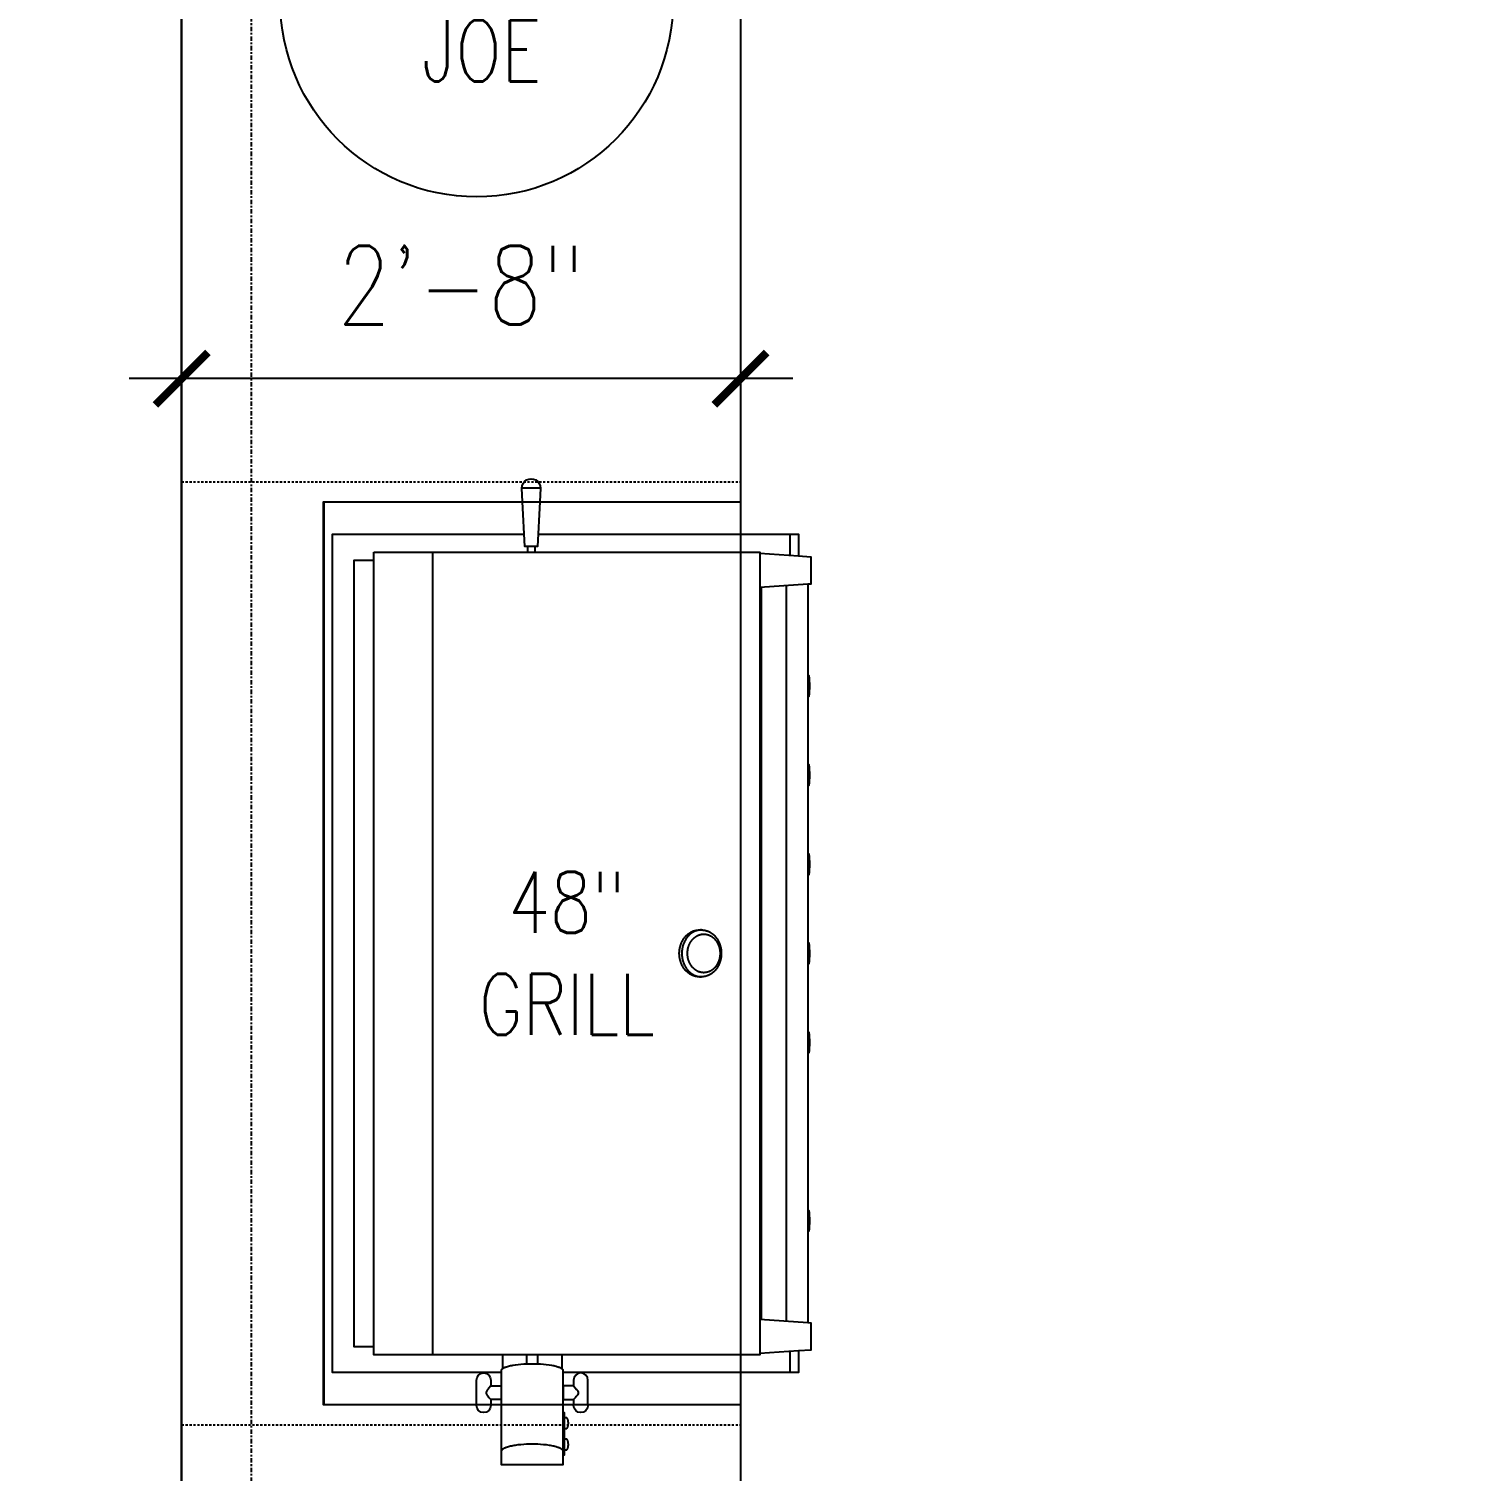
# Model space of a CAD drawing. Header units: inches. Extents: x -1 to 4116, y -71 to 1384.
# Drawn here: x 831.3 to 913, y 1095.2 to 1177.8 of the extents above; entities that cross this region are included whole.
import ezdxf

# ---------------------------------------------------------------- set-up
doc = ezdxf.new("R2010")
doc.units = ezdxf.units.IN
doc.header["$MEASUREMENT"] = 0
for name, pattern in [('Center 1_4_', [0.53125, 0.25, -0.09375, 0.09375, -0.09375]), ('DASHDOT', [1, 0.5, -0.25, 0, -0.25]), ('HIDDEN2', [0.1875, 0.125, -0.0625])]:
    doc.linetypes.add(name, pattern=pattern)
doc.layers.get('DEFPOINTS').update_dxf_attribs({"color": 92, "lineweight": 15})
for name, color, linetype in [('A-ANNO', 3, 'Continuous'), ('A-APPL-NEWW', 1, 'Continuous'), ('A-CASE-BLW', 1, 'HIDDEN2'), ('A-CASE-NEW', 2, 'Continuous'), ('A-DIM-CONS', 2, 'Continuous'), ('A-FLOR-ABOVE', 1, 'DASHDOT'), ('A-WALL-HTCH-F', 252, 'Continuous')]:
    doc.layers.add(name, color=color, linetype=linetype)
doc.layers.add('A-FLOR-LEVL', color=2, linetype='Continuous', plot=False)
doc.styles.add('ccTXT', font='ROMANS.shx', dxfattribs={"width": 0.8})
doc.dimstyles.new('DIM48$0', dxfattribs={"dimscale": 48, "dimtxt": 0.09375, "dimasz": 0.0625, "dimexe": 0.0625, "dimexo": 0.0625, "dimgap": 0.0625, "dimtad": 0, "dimdec": 8, "dimrnd": 0.125, "dimzin": 3, "dimdsep": 46, "dimlunit": 4, "dimtxsty": 'ccTXT', "dimblk": 'ARCHTICK', "dimblk1": 'ARCHTICK', "dimblk2": 'ARCHTICK', "dimsah": 1, "dimcen": 0.09375, "dimdle": 0.0625, "dimclrd": 2, "dimclre": 1, "dimclrt": 256, "dimadec": 0, "dimazin": 0, "dimtfac": 0.6, "dimtdec": 4, "dimtix": 1, "dimtmove": 2, "dimatfit": 3, "dimldrblk": 'ARCHTICK', "dimfxl": 1, "dimtvp": 1, "dimfrac": 2, "dimtolj": 1, "dimtzin": 0, "dimarcsym": 0})

# ---------------------------------------------------------------- blocks, each defined once
blk = doc.blocks.new('48in Grill with Jacket')
for p, q in [((2.879, -6.247), (48.828, -6.247)), ((48.828, -10.261), (49.626, -10.261)), ((50.884, -10.182), (50.884, -10.201)), ((51.135, -10.182), (51.135, -10.201)), ((-0.782, -12.427), (-0.782, -11.364)), ((1.854, -12.298), (1.854, -23.882)), ((2.564, -11.688), (2.879, -11.688)), ((2.564, -12.102), (2.879, -12.102)), ((49.353, -11.641), (48.828, -11.641)), ((49.353, -12.272), (48.828, -12.272)), ((48.828, -13.653), (49.627, -13.653)), ((49.854, -23.882), (49.854, -13.711)), ((50.884, -13.731), (50.884, -13.711)), ((51.135, -13.731), (51.135, -13.711)), ((2.942, -24.987), (3.097, -27.198)), ((4.721, -27.747), (4.914, -24.987)), ((4.908, -25.073), (46.799, -25.073)), ((46.793, -24.987), (46.986, -27.747)), ((48.611, -27.198), (48.765, -24.987)), ((1.854, -26.703), (3.062, -26.703)), ((4.809, -26.495), (46.899, -26.495)), ((48.645, -26.703), (49.854, -26.703))]:
    blk.add_line(p, q)
for points in [[(51.707, -23.783), (51.707, 0), (0, 0), (0, -23.783)], [(49.854, -10.201), (49.854, -0.525), (1.854, -0.525), (1.854, -11.493)], [(3.353, -2.88), (3.353, -1.743), (48.355, -1.743), (48.355, -2.88)], [(50.621, -9.59), (50.621, -10.182), (51.398, -10.182), (51.398, -9.59)], [(51.707, -10.201), (49.723, -10.201), (49.721, -10.201), (49.719, -10.201), (49.717, -10.201), (49.715, -10.202), (49.713, -10.202), (49.711, -10.202), (49.708, -10.202), (49.706, -10.203), (49.704, -10.203), (49.702, -10.204), (49.7, -10.204), (49.698, -10.205), (49.696, -10.206), (49.694, -10.206), (49.691, -10.207), (49.689, -10.208), (49.687, -10.209), (49.685, -10.21), (49.683, -10.211), (49.681, -10.212), (49.679, -10.213), (49.676, -10.215), (49.674, -10.216), (49.672, -10.217), (49.67, -10.219), (49.668, -10.22), (49.666, -10.222), (49.663, -10.223), (49.661, -10.225), (49.659, -10.227), (49.655, -10.23), (49.65, -10.234), (49.646, -10.238), (49.641, -10.243), (49.637, -10.248), (49.633, -10.252), (49.628, -10.258), (49.624, -10.263), (49.62, -10.269), (49.615, -10.275), (49.611, -10.281), (49.606, -10.288), (49.602, -10.294), (49.593, -10.309), (49.585, -10.324), (49.576, -10.341), (49.567, -10.359), (49.559, -10.377), (49.55, -10.397), (49.542, -10.418), (49.534, -10.44), (49.525, -10.463), (49.517, -10.487), (49.501, -10.538), (49.486, -10.594), (49.471, -10.653), (49.457, -10.715), (49.444, -10.781), (49.431, -10.85), (49.408, -10.996), (49.389, -11.15), (49.373, -11.31), (49.361, -11.473), (49.353, -11.637), (49.348, -11.799), (49.347, -11.956), (49.348, -12.114), (49.353, -12.276), (49.361, -12.439), (49.373, -12.602), (49.389, -12.762), (49.408, -12.917), (49.431, -13.062), (49.444, -13.131), (49.457, -13.197), (49.471, -13.26), (49.486, -13.319), (49.501, -13.374), (49.517, -13.425), (49.525, -13.449), (49.534, -13.472), (49.542, -13.494), (49.55, -13.515), (49.559, -13.535), (49.567, -13.554), (49.576, -13.572), (49.585, -13.588), (49.593, -13.604), (49.602, -13.618), (49.606, -13.625), (49.611, -13.631), (49.615, -13.638), (49.62, -13.644), (49.624, -13.649), (49.628, -13.655), (49.633, -13.66), (49.637, -13.665), (49.641, -13.67), (49.646, -13.674), (49.65, -13.678), (49.655, -13.682), (49.659, -13.686), (49.661, -13.687), (49.663, -13.689), (49.666, -13.691), (49.668, -13.692), (49.67, -13.694), (49.672, -13.695), (49.674, -13.696), (49.676, -13.698), (49.679, -13.699), (49.681, -13.7), (49.683, -13.701), (49.685, -13.702), (49.687, -13.703), (49.689, -13.704), (49.691, -13.705), (49.694, -13.706), (49.696, -13.707), (49.698, -13.707), (49.7, -13.708), (49.702, -13.709), (49.704, -13.709), (49.706, -13.71), (49.708, -13.71), (49.711, -13.71), (49.713, -13.711), (49.715, -13.711), (49.717, -13.711), (49.719, -13.711), (49.721, -13.711), (49.723, -13.711), (51.707, -13.711)], [(54.347, -10.201), (54.345, -10.201), (54.343, -10.201), (54.34, -10.201), (54.338, -10.202), (54.336, -10.202), (54.333, -10.202), (54.331, -10.202), (54.329, -10.203), (54.326, -10.203), (54.324, -10.204), (54.322, -10.204), (54.319, -10.205), (54.317, -10.206), (54.315, -10.206), (54.312, -10.207), (54.31, -10.208), (54.308, -10.209), (54.305, -10.21), (54.303, -10.211), (54.3, -10.212), (54.298, -10.213), (54.296, -10.215), (54.293, -10.216), (54.291, -10.217), (54.288, -10.219), (54.286, -10.22), (54.284, -10.222), (54.281, -10.223), (54.277, -10.227), (54.272, -10.23), (54.267, -10.234), (54.262, -10.238), (54.257, -10.243), (54.252, -10.248), (54.248, -10.252), (54.243, -10.258), (54.238, -10.263), (54.233, -10.269), (54.228, -10.275), (54.223, -10.281), (54.219, -10.288), (54.214, -10.294), (54.209, -10.301), (54.204, -10.309), (54.194, -10.324), (54.185, -10.341), (54.175, -10.359), (54.166, -10.377), (54.157, -10.397), (54.147, -10.418), (54.138, -10.44), (54.129, -10.463), (54.12, -10.487), (54.103, -10.538), (54.086, -10.594), (54.069, -10.653), (54.054, -10.715), (54.039, -10.781), (54.025, -10.85), (54.012, -10.922), (54, -10.996), (53.979, -11.15), (53.961, -11.31), (53.948, -11.473), (53.939, -11.637), (53.934, -11.799), (53.932, -11.956), (53.934, -12.114), (53.939, -12.276), (53.948, -12.439), (53.961, -12.602), (53.979, -12.762), (54, -12.917), (54.012, -12.991), (54.025, -13.062), (54.039, -13.131), (54.054, -13.197), (54.069, -13.26), (54.086, -13.319), (54.103, -13.374), (54.12, -13.425), (54.129, -13.449), (54.138, -13.472), (54.147, -13.494), (54.157, -13.515), (54.166, -13.535), (54.175, -13.554), (54.185, -13.572), (54.194, -13.588), (54.204, -13.604), (54.209, -13.611), (54.214, -13.618), (54.219, -13.625), (54.223, -13.631), (54.228, -13.638), (54.233, -13.644), (54.238, -13.649), (54.243, -13.655), (54.248, -13.66), (54.252, -13.665), (54.257, -13.67), (54.262, -13.674), (54.267, -13.678), (54.272, -13.682), (54.277, -13.686), (54.281, -13.689), (54.284, -13.691), (54.286, -13.692), (54.288, -13.694), (54.291, -13.695), (54.293, -13.696), (54.296, -13.698), (54.298, -13.699), (54.3, -13.7), (54.303, -13.701), (54.305, -13.702), (54.308, -13.703), (54.31, -13.704), (54.312, -13.705), (54.315, -13.706), (54.317, -13.707), (54.319, -13.707), (54.322, -13.708), (54.324, -13.709), (54.326, -13.709), (54.329, -13.71), (54.331, -13.71), (54.333, -13.71), (54.336, -13.711), (54.338, -13.711), (54.34, -13.711), (54.343, -13.711), (54.345, -13.711), (54.347, -13.711)], [(0, -12.389), (2.564, -12.263), (2.564, -11.527), (0, -11.402)], [(50.621, -14.323), (50.621, -13.731), (51.398, -13.731), (51.398, -14.323)], [(53.34, -13.711), (53.34, -13.81), (52.158, -13.81), (52.158, -13.711)], [(52.424, -13.81), (52.424, -13.899), (52.424, -13.9), (52.424, -13.9), (52.424, -13.901), (52.424, -13.901), (52.424, -13.902), (52.424, -13.902), (52.424, -13.903), (52.424, -13.903), (52.424, -13.904), (52.424, -13.904), (52.425, -13.905), (52.425, -13.905), (52.425, -13.906), (52.425, -13.906), (52.425, -13.907), (52.426, -13.907), (52.426, -13.908), (52.426, -13.908), (52.426, -13.909), (52.427, -13.91), (52.428, -13.911), (52.428, -13.912), (52.429, -13.913), (52.429, -13.913), (52.43, -13.914), (52.431, -13.915), (52.432, -13.917), (52.433, -13.918), (52.434, -13.919), (52.435, -13.92), (52.436, -13.921), (52.438, -13.923), (52.44, -13.925), (52.443, -13.927), (52.445, -13.929), (52.448, -13.931), (52.452, -13.934), (52.455, -13.936), (52.459, -13.939), (52.462, -13.941), (52.466, -13.943), (52.47, -13.945), (52.478, -13.949), (52.487, -13.954), (52.497, -13.959), (52.507, -13.963), (52.517, -13.967), (52.529, -13.971), (52.541, -13.975), (52.554, -13.979), (52.566, -13.983), (52.58, -13.987), (52.594, -13.99), (52.608, -13.993), (52.622, -13.996), (52.638, -13.998), (52.654, -14.001), (52.669, -14.003), (52.685, -14.004), (52.701, -14.006), (52.717, -14.006), (52.733, -14.007), (52.749, -14.007), (52.765, -14.007), (52.781, -14.006), (52.797, -14.006), (52.813, -14.004), (52.829, -14.003), (52.845, -14.001), (52.86, -13.998), (52.876, -13.996), (52.89, -13.993), (52.904, -13.99), (52.918, -13.987), (52.932, -13.983), (52.945, -13.979), (52.957, -13.975), (52.969, -13.971), (52.981, -13.967), (52.991, -13.963), (53.001, -13.959), (53.011, -13.954), (53.021, -13.949), (53.028, -13.945), (53.032, -13.943), (53.036, -13.941), (53.039, -13.939), (53.043, -13.936), (53.047, -13.934), (53.05, -13.931), (53.053, -13.929), (53.055, -13.927), (53.058, -13.925), (53.061, -13.923), (53.063, -13.921), (53.064, -13.92), (53.065, -13.919), (53.066, -13.918), (53.066, -13.917), (53.067, -13.915), (53.068, -13.914), (53.069, -13.913), (53.069, -13.913), (53.07, -13.912), (53.071, -13.911), (53.071, -13.91), (53.072, -13.909), (53.072, -13.908), (53.072, -13.908), (53.073, -13.907), (53.073, -13.907), (53.073, -13.906), (53.073, -13.906), (53.073, -13.905), (53.074, -13.905), (53.074, -13.904), (53.074, -13.904), (53.074, -13.903), (53.074, -13.903), (53.074, -13.902), (53.074, -13.902), (53.074, -13.901), (53.074, -13.901), (53.074, -13.9), (53.074, -13.9), (53.074, -13.899), (53.074, -13.81)], [(54.563, -13.711), (54.563, -13.81), (53.381, -13.81), (53.381, -13.711)], [(53.646, -13.81), (53.646, -13.899), (53.646, -13.9), (53.646, -13.9), (53.646, -13.901), (53.646, -13.901), (53.647, -13.902), (53.647, -13.902), (53.647, -13.903), (53.647, -13.903), (53.647, -13.904), (53.647, -13.904), (53.647, -13.905), (53.647, -13.905), (53.648, -13.906), (53.648, -13.906), (53.648, -13.907), (53.648, -13.907), (53.648, -13.908), (53.649, -13.908), (53.649, -13.909), (53.65, -13.91), (53.65, -13.911), (53.651, -13.912), (53.651, -13.913), (53.652, -13.913), (53.653, -13.914), (53.653, -13.915), (53.654, -13.917), (53.655, -13.918), (53.656, -13.919), (53.657, -13.92), (53.658, -13.921), (53.66, -13.923), (53.663, -13.925), (53.665, -13.927), (53.668, -13.929), (53.671, -13.931), (53.674, -13.934), (53.678, -13.936), (53.681, -13.939), (53.685, -13.941), (53.689, -13.943), (53.693, -13.945), (53.7, -13.949), (53.71, -13.954), (53.72, -13.959), (53.73, -13.963), (53.74, -13.967), (53.752, -13.971), (53.764, -13.975), (53.776, -13.979), (53.789, -13.983), (53.803, -13.987), (53.817, -13.99), (53.831, -13.993), (53.845, -13.996), (53.861, -13.998), (53.876, -14.001), (53.892, -14.003), (53.908, -14.004), (53.924, -14.006), (53.94, -14.006), (53.956, -14.007), (53.972, -14.007), (53.988, -14.007), (54.004, -14.006), (54.02, -14.006), (54.035, -14.004), (54.051, -14.003), (54.067, -14.001), (54.083, -13.998), (54.099, -13.996), (54.113, -13.993), (54.127, -13.99), (54.141, -13.987), (54.155, -13.983), (54.167, -13.979), (54.179, -13.975), (54.192, -13.971), (54.204, -13.967), (54.214, -13.963), (54.224, -13.959), (54.234, -13.954), (54.243, -13.949), (54.251, -13.945), (54.255, -13.943), (54.258, -13.941), (54.262, -13.939), (54.266, -13.936), (54.269, -13.934), (54.273, -13.931), (54.275, -13.929), (54.278, -13.927), (54.281, -13.925), (54.283, -13.923), (54.285, -13.921), (54.286, -13.92), (54.287, -13.919), (54.288, -13.918), (54.289, -13.917), (54.29, -13.915), (54.291, -13.914), (54.292, -13.913), (54.292, -13.913), (54.293, -13.912), (54.293, -13.911), (54.294, -13.91), (54.294, -13.909), (54.295, -13.908), (54.295, -13.908), (54.295, -13.907), (54.296, -13.907), (54.296, -13.906), (54.296, -13.906), (54.296, -13.905), (54.296, -13.905), (54.296, -13.904), (54.297, -13.904), (54.297, -13.903), (54.297, -13.903), (54.297, -13.902), (54.297, -13.902), (54.297, -13.901), (54.297, -13.901), (54.297, -13.9), (54.297, -13.9), (54.297, -13.899), (54.297, -13.81)], [(24.513, -21.653), (24.513, -21.68), (24.514, -21.708), (24.516, -21.736), (24.519, -21.764), (24.523, -21.791), (24.527, -21.819), (24.533, -21.846), (24.539, -21.873), (24.545, -21.901), (24.553, -21.928), (24.561, -21.955), (24.571, -21.982), (24.581, -22.008), (24.591, -22.034), (24.603, -22.06), (24.615, -22.085), (24.628, -22.111), (24.642, -22.137), (24.656, -22.162), (24.672, -22.187), (24.687, -22.211), (24.704, -22.235), (24.721, -22.258), (24.739, -22.281), (24.758, -22.304), (24.777, -22.327), (24.797, -22.349), (24.818, -22.371), (24.839, -22.392), (24.861, -22.413), (24.883, -22.433), (24.906, -22.452), (24.929, -22.472), (24.954, -22.491), (24.979, -22.51), (25.004, -22.528), (25.029, -22.545), (25.056, -22.561), (25.082, -22.578), (25.109, -22.593), (25.137, -22.608), (25.165, -22.623), (25.193, -22.637), (25.222, -22.65), (25.251, -22.663), (25.281, -22.675), (25.311, -22.687), (25.341, -22.698), (25.371, -22.708), (25.403, -22.718), (25.434, -22.727), (25.465, -22.735), (25.497, -22.743), (25.529, -22.75), (25.561, -22.756), (25.593, -22.762), (25.626, -22.767), (25.658, -22.772), (25.69, -22.775), (25.723, -22.778), (25.756, -22.781), (25.788, -22.782), (25.821, -22.783), (25.854, -22.784), (25.886, -22.783), (25.919, -22.782), (25.952, -22.781), (25.984, -22.778), (26.017, -22.775), (26.05, -22.772), (26.082, -22.767), (26.114, -22.762), (26.146, -22.756), (26.178, -22.75), (26.21, -22.743), (26.242, -22.735), (26.274, -22.727), (26.305, -22.718), (26.336, -22.708), (26.367, -22.698), (26.397, -22.687), (26.427, -22.675), (26.456, -22.663), (26.485, -22.65), (26.514, -22.637), (26.543, -22.623), (26.571, -22.608), (26.599, -22.593), (26.626, -22.578), (26.652, -22.561), (26.678, -22.545), (26.704, -22.528), (26.729, -22.51), (26.754, -22.491), (26.778, -22.472), (26.802, -22.452), (26.825, -22.433), (26.847, -22.413), (26.868, -22.392), (26.89, -22.371), (26.91, -22.349), (26.93, -22.327), (26.95, -22.304), (26.969, -22.281), (26.986, -22.258), (27.004, -22.235), (27.02, -22.211), (27.036, -22.187), (27.051, -22.162), (27.066, -22.137), (27.08, -22.111), (27.093, -22.085), (27.105, -22.06), (27.116, -22.034), (27.127, -22.008), (27.137, -21.982), (27.146, -21.955), (27.154, -21.928), (27.162, -21.901), (27.169, -21.873), (27.175, -21.846), (27.18, -21.819), (27.185, -21.791), (27.188, -21.764), (27.191, -21.736), (27.193, -21.708), (27.194, -21.68), (27.195, -21.653), (27.195, -21.526), (27.194, -21.498), (27.193, -21.47), (27.191, -21.442), (27.188, -21.414), (27.185, -21.387), (27.18, -21.359), (27.175, -21.332), (27.169, -21.304), (27.162, -21.277), (27.154, -21.249), (27.146, -21.222), (27.137, -21.195), (27.127, -21.169), (27.116, -21.142), (27.105, -21.116), (27.093, -21.09), (27.08, -21.064), (27.066, -21.039), (27.051, -21.013), (27.036, -20.988), (27.02, -20.964), (27.004, -20.94), (26.986, -20.916), (26.969, -20.893), (26.95, -20.869), (26.93, -20.846), (26.91, -20.823), (26.89, -20.801), (26.869, -20.78), (26.847, -20.759), (26.825, -20.738), (26.802, -20.718), (26.778, -20.698), (26.754, -20.679), (26.729, -20.66), (26.704, -20.642), (26.678, -20.624), (26.652, -20.607), (26.626, -20.591), (26.599, -20.575), (26.571, -20.559), (26.543, -20.544), (26.514, -20.53), (26.485, -20.516), (26.456, -20.503), (26.427, -20.491), (26.397, -20.479), (26.367, -20.468), (26.336, -20.457), (26.305, -20.447), (26.274, -20.438), (26.242, -20.429), (26.211, -20.421), (26.179, -20.414), (26.147, -20.408), (26.114, -20.402), (26.082, -20.396), (26.05, -20.392), (26.017, -20.388), (25.985, -20.385), (25.952, -20.383), (25.919, -20.381), (25.886, -20.38), (25.854, -20.379), (25.821, -20.38), (25.788, -20.381), (25.756, -20.383), (25.723, -20.385), (25.69, -20.388), (25.658, -20.392), (25.625, -20.396), (25.593, -20.402), (25.561, -20.408), (25.529, -20.414), (25.497, -20.421), (25.465, -20.429), (25.434, -20.438), (25.402, -20.447), (25.371, -20.457), (25.341, -20.468), (25.311, -20.479), (25.281, -20.491), (25.251, -20.503), (25.222, -20.516), (25.193, -20.53), (25.165, -20.544), (25.137, -20.559), (25.109, -20.575), (25.082, -20.591), (25.055, -20.607), (25.029, -20.624), (25.004, -20.642), (24.979, -20.66), (24.954, -20.679), (24.929, -20.698), (24.906, -20.718), (24.883, -20.738), (24.861, -20.759), (24.839, -20.78), (24.818, -20.801), (24.797, -20.823), (24.777, -20.846), (24.758, -20.869), (24.739, -20.893), (24.721, -20.916), (24.704, -20.94), (24.687, -20.964), (24.672, -20.988), (24.656, -21.013), (24.642, -21.039), (24.628, -21.064), (24.615, -21.09), (24.603, -21.116), (24.591, -21.142), (24.581, -21.169), (24.571, -21.195), (24.562, -21.222), (24.553, -21.249), (24.545, -21.277), (24.539, -21.304), (24.533, -21.332), (24.527, -21.359), (24.523, -21.387), (24.519, -21.414), (24.516, -21.442), (24.514, -21.47), (24.513, -21.498), (24.513, -21.526), (24.513, -21.653), (24.513, -21.625), (24.514, -21.597), (24.516, -21.569), (24.519, -21.542), (24.523, -21.514), (24.527, -21.487), (24.533, -21.459), (24.539, -21.432), (24.545, -21.405), (24.553, -21.377), (24.561, -21.35), (24.571, -21.324), (24.581, -21.297), (24.591, -21.271), (24.603, -21.245), (24.615, -21.22), (24.628, -21.194), (24.642, -21.169), (24.656, -21.143), (24.672, -21.119), (24.687, -21.095), (24.704, -21.071), (24.721, -21.047), (24.739, -21.024), (24.758, -21.001), (24.777, -20.978), (24.797, -20.956), (24.818, -20.934), (24.839, -20.913), (24.861, -20.893), (24.883, -20.873), (24.906, -20.853), (24.929, -20.833), (24.954, -20.814), (24.979, -20.796), (25.004, -20.778), (25.029, -20.761), (25.056, -20.744), (25.082, -20.728), (25.109, -20.712), (25.137, -20.697), (25.165, -20.682), (25.193, -20.668), (25.222, -20.655), (25.251, -20.642), (25.281, -20.63), (25.311, -20.619), (25.341, -20.608), (25.371, -20.597), (25.403, -20.588), (25.434, -20.579), (25.465, -20.57), (25.497, -20.562), (25.529, -20.555), (25.561, -20.549), (25.593, -20.543), (25.626, -20.538), (25.658, -20.534), (25.69, -20.53), (25.723, -20.527), (25.756, -20.525), (25.788, -20.523), (25.821, -20.522), (25.854, -20.522), (25.886, -20.522), (25.919, -20.523), (25.952, -20.525), (25.984, -20.527), (26.017, -20.53), (26.05, -20.534), (26.082, -20.538), (26.114, -20.543), (26.146, -20.549), (26.178, -20.555), (26.21, -20.562), (26.242, -20.57), (26.274, -20.579), (26.305, -20.588), (26.336, -20.597), (26.367, -20.608), (26.397, -20.619), (26.427, -20.63), (26.456, -20.642), (26.485, -20.655), (26.514, -20.668), (26.543, -20.682), (26.571, -20.697), (26.599, -20.712), (26.626, -20.728), (26.652, -20.744), (26.678, -20.761), (26.704, -20.778), (26.729, -20.796), (26.754, -20.814), (26.778, -20.833), (26.802, -20.853), (26.825, -20.873), (26.847, -20.893), (26.868, -20.913), (26.89, -20.934), (26.91, -20.956), (26.93, -20.978), (26.95, -21.001), (26.969, -21.024), (26.986, -21.047), (27.004, -21.071), (27.02, -21.095), (27.036, -21.119), (27.051, -21.143), (27.066, -21.169), (27.08, -21.194), (27.093, -21.22), (27.105, -21.245), (27.116, -21.271), (27.127, -21.297), (27.137, -21.324), (27.146, -21.35), (27.154, -21.377), (27.162, -21.405), (27.169, -21.432), (27.175, -21.459), (27.18, -21.487), (27.185, -21.514), (27.188, -21.542), (27.191, -21.569), (27.193, -21.597), (27.194, -21.625), (27.195, -21.653)]]:
    blk.add_lwpolyline(points)
blk.add_lwpolyline([(46.986, -27.747), (46.997, -27.91), (48.561, -27.91), (48.611, -27.198), (49.854, -27.198), (49.854, -23.882), (51.707, -23.882), (51.707, -15.15), (51.732, -15.15, 1), (51.732, -14.323), (51.707, -14.323), (51.707, -13.711), (55.139, -13.711), (55.139, -10.201), (51.707, -10.201), (51.707, -9.59), (51.732, -9.59, 1), (51.732, -8.763), (51.707, -8.763), (51.707, -0.047), (0, -0.047), (0, -11.402), (-0.782, -11.364, 1.014671), (-0.782, -12.427), (0, -12.389), (0, -23.882), (1.854, -23.882), (1.854, -27.198), (3.097, -27.198), (3.147, -27.91), (4.71, -27.91), (4.721, -27.747)], format="xyb", close=True)
for points in [[(2.879, -2.88), (2.879, -24.987), (48.828, -24.987), (48.828, -2.88)], [(24.749, -21.78), (24.75, -21.803), (24.751, -21.826), (24.752, -21.848), (24.755, -21.871), (24.758, -21.894), (24.761, -21.917), (24.766, -21.939), (24.771, -21.962), (24.776, -21.984), (24.783, -22.006), (24.79, -22.029), (24.797, -22.051), (24.805, -22.072), (24.814, -22.094), (24.823, -22.115), (24.833, -22.136), (24.844, -22.158), (24.856, -22.179), (24.868, -22.199), (24.88, -22.219), (24.893, -22.239), (24.907, -22.259), (24.921, -22.278), (24.936, -22.297), (24.951, -22.316), (24.967, -22.335), (24.984, -22.353), (25.001, -22.371), (25.018, -22.389), (25.036, -22.406), (25.054, -22.422), (25.073, -22.438), (25.093, -22.455), (25.113, -22.47), (25.133, -22.486), (25.154, -22.5), (25.175, -22.515), (25.196, -22.528), (25.218, -22.542), (25.24, -22.554), (25.263, -22.567), (25.286, -22.579), (25.31, -22.59), (25.334, -22.602), (25.358, -22.612), (25.382, -22.622), (25.406, -22.631), (25.431, -22.64), (25.457, -22.649), (25.482, -22.657), (25.508, -22.664), (25.534, -22.671), (25.56, -22.678), (25.586, -22.684), (25.613, -22.689), (25.639, -22.693), (25.666, -22.698), (25.692, -22.701), (25.719, -22.704), (25.746, -22.707), (25.773, -22.709), (25.8, -22.71), (25.827, -22.711), (25.854, -22.711), (25.881, -22.711), (25.908, -22.71), (25.935, -22.709), (25.961, -22.707), (25.988, -22.704), (26.015, -22.701), (26.042, -22.698), (26.068, -22.693), (26.095, -22.689), (26.121, -22.684), (26.147, -22.678), (26.174, -22.671), (26.199, -22.664), (26.225, -22.657), (26.251, -22.649), (26.276, -22.64), (26.301, -22.631), (26.325, -22.622), (26.35, -22.612), (26.374, -22.602), (26.398, -22.59), (26.421, -22.579), (26.444, -22.567), (26.467, -22.554), (26.489, -22.542), (26.511, -22.528), (26.533, -22.515), (26.554, -22.5), (26.574, -22.486), (26.595, -22.47), (26.615, -22.455), (26.635, -22.438), (26.653, -22.422), (26.672, -22.406), (26.689, -22.389), (26.707, -22.371), (26.724, -22.353), (26.74, -22.335), (26.756, -22.316), (26.772, -22.297), (26.787, -22.278), (26.801, -22.259), (26.814, -22.239), (26.827, -22.219), (26.84, -22.199), (26.852, -22.179), (26.863, -22.158), (26.874, -22.136), (26.884, -22.115), (26.893, -22.094), (26.902, -22.072), (26.91, -22.051), (26.918, -22.029), (26.925, -22.006), (26.931, -21.984), (26.937, -21.962), (26.942, -21.939), (26.946, -21.917), (26.95, -21.894), (26.953, -21.871), (26.955, -21.848), (26.957, -21.826), (26.958, -21.803), (26.958, -21.78), (26.958, -21.757), (26.957, -21.734), (26.955, -21.711), (26.953, -21.688), (26.95, -21.666), (26.946, -21.643), (26.942, -21.621), (26.937, -21.598), (26.931, -21.576), (26.925, -21.553), (26.918, -21.531), (26.91, -21.509), (26.902, -21.487), (26.893, -21.466), (26.884, -21.444), (26.874, -21.423), (26.863, -21.402), (26.852, -21.381), (26.84, -21.36), (26.827, -21.34), (26.814, -21.32), (26.801, -21.301), (26.787, -21.281), (26.772, -21.262), (26.756, -21.243), (26.74, -21.225), (26.724, -21.206), (26.707, -21.188), (26.689, -21.171), (26.672, -21.154), (26.653, -21.137), (26.635, -21.121), (26.615, -21.105), (26.595, -21.089), (26.574, -21.074), (26.554, -21.059), (26.533, -21.045), (26.511, -21.031), (26.489, -21.018), (26.467, -21.005), (26.444, -20.993), (26.421, -20.981), (26.398, -20.969), (26.374, -20.958), (26.35, -20.948), (26.325, -20.938), (26.301, -20.928), (26.276, -20.919), (26.251, -20.911), (26.225, -20.903), (26.199, -20.895), (26.174, -20.888), (26.147, -20.882), (26.121, -20.876), (26.095, -20.871), (26.068, -20.866), (26.042, -20.862), (26.015, -20.858), (25.988, -20.855), (25.961, -20.853), (25.935, -20.851), (25.908, -20.85), (25.881, -20.849), (25.854, -20.848), (25.827, -20.849), (25.8, -20.85), (25.773, -20.851), (25.746, -20.853), (25.719, -20.855), (25.692, -20.858), (25.666, -20.862), (25.639, -20.866), (25.613, -20.871), (25.586, -20.876), (25.56, -20.882), (25.534, -20.888), (25.508, -20.895), (25.482, -20.903), (25.457, -20.911), (25.431, -20.919), (25.406, -20.928), (25.382, -20.938), (25.358, -20.948), (25.334, -20.958), (25.31, -20.969), (25.286, -20.981), (25.263, -20.993), (25.24, -21.005), (25.218, -21.018), (25.196, -21.031), (25.175, -21.045), (25.154, -21.059), (25.133, -21.074), (25.113, -21.089), (25.093, -21.105), (25.073, -21.121), (25.054, -21.137), (25.036, -21.154), (25.018, -21.171), (25.001, -21.188), (24.984, -21.206), (24.967, -21.225), (24.951, -21.243), (24.936, -21.262), (24.921, -21.281), (24.907, -21.301), (24.893, -21.32), (24.88, -21.34), (24.868, -21.36), (24.856, -21.381), (24.844, -21.402), (24.833, -21.423), (24.823, -21.444), (24.814, -21.466), (24.805, -21.487), (24.797, -21.509), (24.79, -21.531), (24.783, -21.553), (24.776, -21.576), (24.771, -21.598), (24.766, -21.621), (24.761, -21.643), (24.758, -21.666), (24.755, -21.688), (24.752, -21.711), (24.751, -21.734), (24.75, -21.757)]]:
    blk.add_lwpolyline(points, close=True)
for points in [[(51.707, -8.763), (50.287, -8.763, 1), (50.287, -9.59), (50.621, -9.59), (50.743, -9.479), (50.798, -9.431), (50.828, -9.406), (50.844, -9.394), (50.859, -9.383), (50.876, -9.371), (50.893, -9.36), (50.902, -9.354), (50.911, -9.349), (50.92, -9.344), (50.929, -9.339), (50.934, -9.337), (50.938, -9.335), (50.943, -9.333), (50.948, -9.331), (50.953, -9.329), (50.958, -9.327), (50.963, -9.325), (50.968, -9.324), (50.973, -9.322), (50.978, -9.321), (50.983, -9.32), (50.989, -9.319), (50.991, -9.319), (50.994, -9.319), (50.996, -9.318), (50.999, -9.318), (51.002, -9.318), (51.004, -9.318), (51.007, -9.318), (51.01, -9.318), (51.012, -9.318), (51.015, -9.318), (51.018, -9.318), (51.02, -9.318), (51.023, -9.318), (51.026, -9.319), (51.031, -9.319), (51.036, -9.32), (51.041, -9.321), (51.046, -9.322), (51.052, -9.324), (51.057, -9.325), (51.062, -9.327), (51.067, -9.329), (51.071, -9.331), (51.076, -9.333), (51.081, -9.335), (51.086, -9.337), (51.091, -9.339), (51.1, -9.344), (51.109, -9.349), (51.118, -9.354), (51.126, -9.36), (51.143, -9.371), (51.16, -9.383), (51.176, -9.394), (51.191, -9.406), (51.221, -9.431), (51.277, -9.479), (51.398, -9.59), (51.707, -9.59)], [(51.707, -15.15), (50.287, -15.15, -1), (50.287, -14.323), (50.621, -14.323), (50.743, -14.435), (50.798, -14.482), (50.828, -14.507), (50.844, -14.519), (50.859, -14.531), (50.876, -14.542), (50.893, -14.554), (50.902, -14.559), (50.911, -14.564), (50.92, -14.569), (50.929, -14.574), (50.934, -14.576), (50.938, -14.579), (50.943, -14.581), (50.948, -14.583), (50.953, -14.585), (50.958, -14.586), (50.963, -14.588), (50.968, -14.59), (50.973, -14.591), (50.978, -14.592), (50.983, -14.593), (50.989, -14.594), (50.994, -14.595), (50.996, -14.595), (50.999, -14.595), (51.002, -14.595), (51.004, -14.595), (51.007, -14.596), (51.01, -14.596), (51.012, -14.596), (51.015, -14.595), (51.018, -14.595), (51.02, -14.595), (51.023, -14.595), (51.026, -14.595), (51.028, -14.594), (51.031, -14.594), (51.036, -14.593), (51.041, -14.592), (51.046, -14.591), (51.052, -14.59), (51.057, -14.588), (51.062, -14.586), (51.067, -14.585), (51.071, -14.583), (51.076, -14.581), (51.081, -14.579), (51.086, -14.576), (51.091, -14.574), (51.1, -14.569), (51.109, -14.564), (51.118, -14.559), (51.126, -14.553), (51.143, -14.542), (51.16, -14.531), (51.176, -14.519), (51.191, -14.507), (51.221, -14.482), (51.277, -14.435), (51.398, -14.323), (51.707, -14.323)], [(9.936, -27.747), (9.945, -27.795, 0.027749), (10.543, -27.832, 0.027749), (11.141, -27.795), (11.149, -27.747)], [(15.04, -27.747), (15.048, -27.795, 0.027749), (15.646, -27.832, 0.027749), (16.244, -27.795), (16.253, -27.747)], [(20.144, -27.747), (20.152, -27.795, 0.027749), (20.75, -27.832, 0.027749), (21.348, -27.795), (21.356, -27.747)], [(25.247, -27.747), (25.256, -27.795, 0.027749), (25.854, -27.832, 0.027749), (26.452, -27.795), (26.46, -27.747)], [(30.351, -27.747), (30.36, -27.795, 0.027749), (30.957, -27.832, 0.027749), (31.555, -27.795), (31.564, -27.747)], [(40.558, -27.747), (40.567, -27.795, 0.027749), (41.165, -27.832, 0.027749), (41.763, -27.795), (41.771, -27.747)]]:
    blk.add_lwpolyline(points, format="xyb")
blk = doc.blocks.new('_ArchTick')
at = {"color": 0, "linetype": 'ByBlock', "const_width": 0.15}
blk.add_lwpolyline([(-0.5, -0.5), (0.5, 0.5)], dxfattribs=at)
blk = doc.blocks.new('*D48')
at = {"layer": 'A-DIM-CONS', "color": 2, "lineweight": -2, "transparency": 16777216}
blk.add_line((875.064, 1157.77), (837.064, 1157.77), dxfattribs=at)
at = {"layer": 'DEFPOINTS', "color": 0, "transparency": 16777216}
for p in [(840.064, 1157.77), (840.064, 1157.77), (872.064, 1157.77)]:
    blk.add_point(p, dxfattribs=at)
at = {"layer": 'A-DIM-CONS', "color": 2, "lineweight": -2, "transparency": 16777216, "xscale": 3, "yscale": 3, "zscale": 3, "rotation": 180}
blk.add_blockref('_ArchTick', (840.064, 1157.77), dxfattribs=at)
at = {"layer": 'A-DIM-CONS', "color": 2, "lineweight": -2, "transparency": 16777216, "xscale": 3, "yscale": 3, "zscale": 3}
blk.add_blockref('_ArchTick', (872.064, 1157.77), dxfattribs=at)
at = {"layer": 'A-DIM-CONS', "transparency": 16777216, "insert": (856.064, 1163.127), "char_height": 4.5, "attachment_point": 5, "style": 'ccTXT'}
blk.add_mtext('\\A1;2\'-8"', dxfattribs=at)

msp = doc.modelspace()

# ---------------------------------------------------------------- hatches: boundary and pattern name
at = {"layer": 'A-WALL-HTCH-F'}
h = msp.add_hatch(dxfattribs=at)
h.set_pattern_fill('ANSI31', color=256)
h.set_pattern_definition([(45, (344.39756, 69.81976), (-0.088388348, 0.088388348), [])])
h.paths.add_polyline_path([(868.06377117, 1221.86544828), (844.06377117, 1221.86544828), (844.06377117, 1197.86544828), (868.06377117, 1197.86544828)])
h.paths.add_polyline_path([(864.56377117, 1201.36544828), (847.56377117, 1201.36544828), (847.56377117, 1218.36544828), (864.56377117, 1218.36544828)], flags=16)
h.paths.add_polyline_path([(1028.06377117, 1221.86544828), (1004.06377117, 1221.86544828), (1004.06377117, 1197.86544828), (1028.06377117, 1197.86544828)])
h.paths.add_polyline_path([(1007.56377117, 1218.36544828), (1024.56377117, 1218.36544828), (1024.56377117, 1201.36544828), (1007.56377117, 1201.36544828)], flags=16)
h.paths.add_polyline_path([(1188.06377117, 1221.86544828), (1164.06377117, 1221.86544828), (1164.06377117, 1197.86544828), (1188.06377117, 1197.86544828)])
h.paths.add_polyline_path([(1167.56377117, 1218.36544828), (1184.56377117, 1218.36544828), (1184.56377117, 1201.36544828), (1167.56377117, 1201.36544828)], flags=16)
h.paths.add_polyline_path([(1044.06377117, 273.86544828), (1020.06377117, 273.86544828), (1020.06377117, 249.86544828), (1044.06377117, 249.86544828)])
h.paths.add_polyline_path([(1040.56377117, 253.36544828), (1023.56377117, 253.36544828), (1023.56377117, 270.36544828), (1040.56377117, 270.36544828)], flags=16)
h.paths.add_polyline_path([(1163.31377117, 273.86544828), (1152.06377117, 273.86544828), (1152.06377117, 249.86544828), (1163.31377117, 249.86544828), (1163.31377117, 253.36544828), (1155.56377117, 253.36544828), (1155.56377117, 270.36544828), (1163.31377117, 270.36544828)])
h.paths.add_polyline_path([(856.06377117, 326.11544828), (836.31377117, 326.11544828), (836.31377117, 350.07893897), (831.31377117, 350.07893897), (831.31377117, 321.11544828), (856.06377117, 321.11544828)])
h.paths.add_polyline_path([(908.06377117, 326.11544828), (904.06377117, 326.11544828), (904.06377117, 321.11544828), (908.06377117, 321.11544828)])
h.paths.add_polyline_path([(960.06377117, 326.11544828), (956.06377117, 326.11544828), (956.06377117, 321.11544828), (960.06377117, 321.11544828)])
h.paths.add_polyline_path([(836.31377117, 460.1519576), (831.31377117, 460.1519576), (831.31377117, 374.07893897), (836.31377117, 374.07893897)])
h.paths.add_polyline_path([(1212.56377117, 504.36544828), (1167.56377117, 504.36544828), (1167.56377117, 504.86544828), (1164.06377117, 504.86544828), (1164.06377117, 501.36544828), (1166.06377117, 501.36544828), (1166.06377117, 503.63852295), (1167.56377117, 503.63852295), (1167.56377117, 501.36544828), (1204.56377117, 501.36544828), (1204.56377117, 500.86544828), (1208.06377117, 500.86544828), (1208.06377117, 501.36544828), (1212.56377117, 501.36544828)], flags=17)
h.paths.add_polyline_path([(1212.56377117, 504.86544828), (1204.56377117, 504.86544828), (1186.06377117, 504.86544828), (1186.06377117, 504.36544828), (1212.56377117, 504.36544828)], flags=16)
edge = h.paths.add_edge_path(flags=17)
edge.add_line((1212.56488726, 505.11544828), (1186.06377117, 505.11544828))
edge.add_line((1186.06377117, 505.11544828), (1186.06377117, 504.86544828))
edge.add_line((1186.06377117, 504.86544828), (1204.56377117, 504.86544828))
edge.add_line((1204.56377117, 504.86544828), (1212.56377117, 504.86544828))
edge.add_arc((1240.56377117, 504.86544828), 28, 179.4884237428, 180, ccw=False)
h.paths.add_polyline_path([(1172.56377117, 681.86544828), (1167.56377117, 681.86544828), (1167.56377117, 704.36544828), (1172.56377117, 704.36544828)], flags=16)
h.paths.add_polyline_path([(1208.06377117, 500.86544828), (1204.56377117, 500.86544828), (1204.56377117, 500.11544828), (1208.06377117, 500.11544828)], flags=17)
h.paths.add_polyline_path([(1172.81377117, 495.86544828), (1172.06377117, 495.86544828), (1172.06377117, 486.86544828), (1172.81377117, 486.86544828)], flags=17)
h.paths.add_polyline_path([(1172.81377117, 500.11544828), (1204.56377117, 500.11544828), (1204.56377117, 500.86544828), (1172.06377117, 500.86544828), (1172.06377117, 495.86544828), (1172.81377117, 495.86544828)], flags=16)
h.paths.add_polyline_path([(1172.06377117, 486.86544828), (1167.56377117, 486.86544828), (1167.56377117, 478.86544828), (1172.06377117, 478.86544828)], flags=17)
h.paths.add_polyline_path([(1172.81377117, 486.86544828), (1172.06377117, 486.86544828), (1172.06377117, 482.86544828), (1172.81377117, 482.86544828)], flags=17)
h.paths.add_polyline_path([(1172.81377117, 482.86544828), (1172.06377117, 482.86544828), (1172.06377117, 478.86544828), (1172.81377117, 478.86544828)], flags=17)
h.paths.add_polyline_path([(1167.56377117, 501.36544828), (1166.06377117, 501.36544828), (1166.06377117, 478.86544828), (1167.56377117, 478.86544828)], flags=17)
h.paths.add_polyline_path([(1166.06377117, 486.86544828), (1164.06377117, 486.86544828), (1164.06377117, 478.86544828), (1166.06377117, 478.86544828)], flags=17)
h.paths.add_polyline_path([(1164.06377117, 504.36544828), (1163.31377117, 504.36544828), (1163.31377117, 478.86544828), (1164.06377117, 478.86544828)], flags=17)
h.paths.add_polyline_path([(1166.06377117, 495.86544828), (1164.06377117, 495.86544828), (1164.06377117, 486.86544828), (1166.06377117, 486.86544828)], flags=17)
h.paths.add_polyline_path([(1166.06377117, 501.36544828), (1164.06377117, 501.36544828), (1164.06377117, 495.86544828), (1166.06377117, 495.86544828)], flags=17)
h.paths.add_polyline_path([(1172.06377117, 500.86544828), (1204.56377117, 500.86544828), (1204.56377117, 501.36544828), (1167.56377117, 501.36544828), (1167.56377117, 495.86544828), (1172.06377117, 495.86544828)], flags=17)
h.paths.add_polyline_path([(1172.06377117, 495.86544828), (1167.56377117, 495.86544828), (1167.56377117, 486.86544828), (1172.06377117, 486.86544828)], flags=17)
h.paths.add_polyline_path([(1167.56377117, 503.63852295), (1166.06377117, 503.63852295), (1166.06377117, 501.36544828), (1167.56377117, 501.36544828)], flags=16)
h.paths.add_polyline_path([(1168.31377117, 554.11544828), (1190.31377117, 554.11544828), (1190.31377117, 580.36544828), (1185.31377117, 580.36544828), (1185.31377117, 559.11544828), (1163.31377117, 559.11544828), (1163.31377117, 506.36544828), (1164.06377117, 506.36544828), (1164.06377117, 504.86544828), (1175.06377117, 504.86544828), (1175.06377117, 505.11544828), (1168.31377117, 505.11544828)], flags=17)
h.paths.add_polyline_path([(1164.06377117, 504.86544828), (1164.06377117, 506.36544828), (1163.31377117, 506.36544828), (1163.31377117, 504.36544828), (1164.06377117, 504.36544828)], flags=17)
h.paths.add_polyline_path([(1175.06377117, 504.86544828), (1167.56377117, 504.86544828), (1167.56377117, 504.36544828), (1175.06377117, 504.36544828)], flags=16)
h.paths.add_polyline_path([(1186.06377117, 504.86544828), (1175.06377117, 504.86544828), (1175.06377117, 504.36544828), (1186.06377117, 504.36544828)], flags=16)
h.paths.add_polyline_path([(1186.06377117, 505.11544828), (1175.06377117, 505.11544828), (1175.06377117, 504.86544828), (1186.06377117, 504.86544828)], flags=16)
h.paths.add_polyline_path([(1168.31377117, 418.1169859), (1168.31377117, 444.36544828), (1172.81914228, 444.36544828), (1172.81914228, 423.11544828), (1209.06377117, 423.11544828), (1209.06377117, 418.1169859)])
h.paths.add_polyline_path([(1253.06914228, 423.1169859), (1241.06377117, 423.1169859), (1241.06377117, 418.11544828), (1253.06914228, 418.11544828)])
h.paths.add_polyline_path([(1244.31377117, 398.11544828), (1249.31377117, 398.11544828), (1249.31377117, 394.1169859), (1288.81377117, 394.1169859), (1288.81377117, 398.11544828), (1293.81913633, 398.11536314), (1293.82618755, 360.6163898), (1288.8191421, 360.6163898), (1288.8191421, 389.1169859), (1244.31377117, 389.1169859)])
h.paths.add_polyline_path([(1288.81914228, 436.11544828), (1288.81914228, 423.1169859), (1285.06914228, 423.1169859), (1285.06914228, 418.1169859), (1288.81377117, 418.1169859), (1288.81377117, 403.11544828), (1293.81914228, 403.11544816), (1293.81914109, 436.11544828)])
h.paths.add_polyline_path([(1288.81914228, 441.11544828), (1288.81914228, 445.61544828), (1293.81377117, 445.61544828), (1293.81377117, 441.11544828)])
h.paths.add_polyline_path([(1336.31377117, 441.11544828), (1368.31377117, 441.11544828), (1368.31377117, 436.11544828), (1365.81377117, 436.11544828), (1365.81377117, 398.11544828), (1357.31377117, 398.11544828), (1357.31377117, 403.11544828), (1360.81377117, 403.11544828), (1360.81377117, 436.11544828), (1336.31377117, 436.11544828)])
h.paths.add_polyline_path([(1168.31377099, 325.11792741), (1288.8191421, 325.11792741), (1288.8191421, 328.6163898), (1293.81795388, 328.61630476), (1293.81795388, 319.11792741), (1168.31377099, 319.11792741)])
h.paths.add_polyline_path([(1483.81377117, 460.36544828), (1488.81377117, 460.36544828), (1488.81377117, 470.61544828), (1483.81377117, 470.61544828)])
h.paths.add_polyline_path([(1483.81377117, 561.61544828), (1488.81377117, 561.61544828), (1488.81377117, 603.61544828), (1483.81377117, 603.61544828), (1483.81377117, 577.11544828), (1315.81377117, 577.11544828), (1315.81377117, 677.61544828), (1310.81377117, 677.61544828), (1310.81377117, 571.11544828), (1307.56377117, 571.11544828), (1307.56377117, 566.11544828), (1315.81377117, 566.11544828), (1315.81377117, 572.11544828), (1483.81377117, 572.11544828), (1483.81377117, 561.61544828), (1488.81377117, 561.61544828)])
h.paths.add_polyline_path([(1308.81377116, 682.61544828), (1308.81377116, 708.61544828), (1370.56377117, 708.61544828), (1370.56377117, 707.36544828), (1339.56377117, 707.36544828), (1339.56377117, 704.86544828), (1370.56377117, 704.86544828), (1370.56377117, 703.61544828), (1315.81377117, 703.61544828), (1315.81377117, 682.61544828), (1311.56377117, 682.61544828), (1311.56377117, 702.11544828), (1311.56377117, 682.61544828)])
h.paths.add_polyline_path([(1483.81377117, 734.36544828), (1483.81377117, 708.61544828), (1429.06377117, 708.61544828), (1429.06377117, 707.36544828), (1459.31377117, 707.36544828), (1459.31377117, 704.86544828), (1429.06377117, 704.86544828), (1429.06377117, 703.61544828), (1483.81377117, 703.61544828), (1483.81377117, 681.86544828), (1488.81377117, 681.86544828), (1488.81377117, 734.36544828)])
h.paths.add_polyline_path([(1483.81377117, 830.36544828), (1483.81377117, 782.36544828), (1488.81377117, 782.36544828), (1488.81377117, 811.61544828), (1506.81377117, 811.61544828), (1506.81377117, 897.11544828), (1488.81377117, 897.11544828), (1488.81377117, 926.36544828), (1483.81377117, 926.36544828), (1483.81377117, 878.36544828), (1488.06377117, 878.36544828), (1488.06377117, 892.86544828), (1502.56377117, 892.86544828), (1502.56377117, 815.86544828), (1488.06377117, 815.86544828), (1488.06377117, 830.36544828)])
h.paths.add_polyline_path([(1398.06377117, 1001.61544828), (1398.06377117, 1006.61544828), (1488.81377117, 1006.61544828), (1488.81377117, 974.36544828), (1483.81377117, 974.36544828), (1483.81377117, 1001.61544828), (1414.06377117, 1001.61544828)])
h.paths.add_polyline_path([(1172.06377117, 1006.61544828), (1254.06377117, 1006.61544828), (1254.06377117, 1001.61544828), (1172.06377117, 1001.61544828)])
h.paths.add_polyline_path([(1012.06377117, 1006.61544828), (1028.06377117, 1006.61544828), (1028.06377117, 1001.61544828), (1012.06377117, 1001.61544828)])
h.paths.add_polyline_path([(868.06377117, 1006.61544828), (868.06377117, 1001.61544828), (836.31377117, 1001.61544828), (836.31377117, 915.86544828), (831.31377117, 915.86544828), (831.31377117, 1006.61544828)])
h.paths.add_polyline_path([(831.31377117, 879.86544828), (836.31377117, 879.86544828), (836.31377117, 804.36544828), (831.31377117, 804.36544828)])
h.paths.add_polyline_path([(831.31377117, 768.36544828), (831.31377117, 671.36544828), (836.31377117, 671.36544828), (836.31377117, 677.61544828), (867.56377117, 677.61544828), (867.56377117, 678.86544828), (835.31377117, 678.86544828), (835.31377117, 681.36544828), (867.56377117, 681.36544828), (867.56377117, 682.61544828), (836.31377117, 682.61544828), (836.31377117, 768.36544828)])
h.paths.add_polyline_path([(899.56377117, 682.61544828), (976.06377117, 682.61544828), (976.06377117, 677.61544828), (976.31377117, 677.61544828), (976.31377117, 647.36544828), (971.31377117, 647.36544828), (971.31377117, 677.61544828), (899.56377117, 677.61544828)])
h.paths.add_polyline_path([(1027.81377117, 508.11544828), (1027.81377117, 443.11544828), (1032.81377117, 443.11544828), (1032.81377117, 669.11544828), (1038.81377117, 669.11544828), (1038.81377117, 677.61544828), (1034.56377117, 677.61544828), (1034.56377117, 673.36544828), (1032.06377117, 673.36544828), (1032.06377117, 677.61544828), (1027.81377117, 677.61544828), (1027.81377117, 577.11544828), (976.31377117, 577.11544828), (976.31377117, 605.36544828), (971.31377117, 605.36544828), (971.31377117, 577.11544828), (836.31377117, 577.11544828), (836.31377117, 639.36544828), (831.31377117, 639.36544828), (831.31377117, 560.61544828), (836.31377117, 560.61544828), (836.31377117, 572.11544828), (911.31377117, 572.11544828), (911.31377117, 544.11544828), (912.56377117, 544.11544828), (912.56377117, 573.11544828), (915.06377117, 573.11544828), (915.06377117, 544.11544828), (916.31377117, 544.11544828), (916.31377117, 572.11544828), (958.31377117, 572.11544828), (958.31377117, 513.11544828), (955.06377117, 513.11544828), (955.06377117, 508.11544828), (966.56377117, 508.11544828), (966.56377117, 513.11544828), (963.31377117, 513.11544828), (963.31377117, 572.11544828), (1027.81377117, 572.11544828), (1027.81377117, 513.11544828), (996.56377117, 513.11544828), (996.56377117, 508.11544828)])
h.paths.add_polyline_path([(916.31377117, 513.11544828), (925.06377117, 513.11544828), (925.06377117, 508.11544828), (836.31377117, 508.11544828), (836.31377117, 484.1519576), (831.31377117, 484.1519576), (831.31377117, 524.61544828), (836.31377117, 524.61544828), (836.31377117, 513.11544828), (911.31377117, 513.11544828), (911.31377117, 516.11544828), (916.31377117, 516.11544828)], flags=17)
h.paths.add_polyline_path([(1027.81377117, 326.11544828), (1027.81377117, 345.86544828), (1032.81377117, 345.86544828), (1032.81377117, 350.11544828), (1074.06377117, 350.11544828), (1074.06377117, 345.11544828), (1032.81377117, 345.11544828), (1032.81377117, 321.11544828), (1008.06377117, 321.11544828), (1008.06377117, 326.11544828)])
h.paths.add_polyline_path([(1122.06377117, 350.11544828), (1163.31377117, 350.11544828), (1163.31377117, 345.11544828), (1122.06377117, 345.11544828)])
h.paths.add_polyline_path([(1032.81377117, 682.61544828), (1032.81377117, 708.61544828), (1019.31377117, 708.61544828), (1019.31377117, 682.61544828), (1023.56377117, 682.61544828), (1023.56377117, 703.61544828), (1028.56377117, 703.61544828), (1028.56377117, 682.61544828)])
h.paths.add_polyline_path([(1027.81377119, 383.11544828), (1032.81377117, 383.11544828), (1032.81377117, 353.36544828), (1027.81377119, 353.36544828)])
h.paths.add_polyline_path([(1164.06377117, 673.36544828), (1161.56377117, 673.36544828), (1161.56377117, 678.36544828), (1164.06377117, 678.36544828)], flags=16)
edge = h.paths.add_edge_path()
edge.add_line((1293.81377117, 505.11544828), (1272.81377117, 505.11544828))
edge.add_line((1272.81377117, 505.11544828), (1272.81377117, 511.61544828))
edge.add_line((1272.81377117, 511.61544828), (1267.81377117, 511.61544828))
edge.add_line((1267.81377117, 511.61544828), (1267.81377117, 505.11544828))
edge.add_line((1267.81377117, 505.11544828), (1244.31377117, 505.11544828))
edge.add_line((1244.31377117, 505.11544828), (1244.31377117, 566.11544828))
edge.add_line((1244.31377117, 566.11544828), (1267.81377117, 566.11544828))
edge.add_line((1267.81377117, 566.11544828), (1267.81377117, 559.61544828))
edge.add_line((1267.81377117, 559.61544828), (1272.81377117, 559.61544828))
edge.add_line((1272.81377117, 559.61544828), (1272.81377117, 566.11544828))
edge.add_line((1272.81377117, 566.11544828), (1277.56377117, 566.11544828))
edge.add_line((1277.56377117, 566.11544828), (1277.56377117, 571.11544828))
edge.add_line((1277.56377117, 571.11544828), (1244.31377117, 571.11544828))
edge.add_line((1244.31377117, 571.11544828), (1244.31377117, 677.61544828))
edge.add_line((1244.31377117, 677.61544828), (1243.06377117, 677.61544828))
edge.add_line((1243.06377117, 677.61544828), (1243.06377117, 682.61544828))
edge.add_line((1243.06377117, 682.61544828), (1176.81377117, 682.61544828))
edge.add_line((1176.81377117, 682.61544828), (1176.81377117, 708.61544828))
edge.add_line((1176.81377117, 708.61544828), (1163.31377117, 708.61544828))
edge.add_line((1163.31377117, 708.61544828), (1163.31377117, 682.61544828))
edge.add_line((1163.31377117, 682.61544828), (1157.31377117, 682.61544828))
edge.add_line((1157.31377117, 682.61544828), (1157.31377117, 669.11544828))
edge.add_line((1157.31377117, 669.11544828), (1163.31377117, 669.11544828))
edge.add_line((1163.31377117, 669.11544828), (1163.31377117, 665.86544828))
edge.add_line((1163.31377117, 665.86544828), (1168.31377117, 665.86544828))
edge.add_line((1168.31377117, 665.86544828), (1168.31377117, 677.61544828))
edge.add_line((1168.31377117, 677.61544828), (1239.31377117, 677.61544828))
edge.add_line((1239.31377117, 677.61544828), (1239.31377117, 618.61544828))
edge.add_line((1239.31377117, 618.61544828), (1190.31377117, 618.61544828))
edge.add_line((1190.31377117, 618.61544828), (1190.31377117, 628.61544828))
edge.add_line((1190.31377117, 628.61544828), (1168.31377117, 628.61544828))
edge.add_line((1168.31377117, 628.61544828), (1168.31377117, 635.86544828))
edge.add_line((1168.31377117, 635.86544828), (1163.31377117, 635.86544828))
edge.add_line((1163.31377117, 635.86544828), (1163.31377117, 623.61544828))
edge.add_line((1163.31377117, 623.61544828), (1185.31377117, 623.61544828))
edge.add_line((1185.31377117, 623.61544828), (1185.31377117, 610.36544828))
edge.add_line((1185.31377117, 610.36544828), (1190.31377117, 610.36544828))
edge.add_line((1190.31377117, 610.36544828), (1190.31377117, 613.61544828))
edge.add_line((1190.31377117, 613.61544828), (1239.31377117, 613.61544828))
edge.add_line((1239.31377117, 613.61544828), (1239.31377117, 505.11544828))
edge.add_line((1239.31377117, 505.11544828), (1212.56488726, 505.11544828))
edge.add_arc((1240.56377117, 504.86544828), 28.00000001, 179.4884237429, 179.9999999999)
edge.add_line((1212.56377117, 504.86544828), (1212.56377117, 501.36544828))
edge.add_line((1212.56377117, 501.36544828), (1208.06377117, 501.36544828))
edge.add_line((1208.06377117, 501.36544828), (1208.06377117, 500.11544828))
edge.add_line((1208.06377117, 500.11544828), (1288.81377117, 500.11544828))
edge.add_line((1288.81377117, 500.11544828), (1288.81377117, 477.61544828))
edge.add_line((1288.81377117, 477.61544828), (1293.81377117, 477.61544828))
edge.add_line((1293.81377117, 477.61544828), (1293.81377117, 505.11544828))

# ---------------------------------------------------------------- linework, layer by layer
at = {"layer": 'A-APPL-NEWW'}
msp.add_circle((856.95862688, 1179.42565059, 0.27330226), 11.25, dxfattribs=at)
at = {"layer": 'A-CASE-BLW'}
for p, q in [((840.06377117, 1151.86544828, 0.27330226), (872.06377117, 1151.86544828, 0.27330226)), ((840.06377117, 1097.86544828, 0.27330226), (872.06377117, 1097.86544828, 0.27330226))]:
    msp.add_line(p, q, dxfattribs=at)
at = {"layer": 'A-CASE-NEW', "elevation": 0.27330226}
msp.add_lwpolyline([(872.06377117, 1055.86544828), (840.06377117, 1055.86544828), (840.06377117, 1193.86544828), (872.06377117, 1193.86544828)], close=True, dxfattribs=at)
at = {"layer": 'A-FLOR-ABOVE', "linetype": 'Center 1_4_', "elevation": 0.27330226}
msp.add_lwpolyline([(844.06377117, 1006.61544828), (844.06377117, 1221.86544828), (1188.06377117, 1221.86544828), (1188.06377117, 1006.61544828)], dxfattribs=at)
at = {"layer": 'A-FLOR-LEVL', "color": 2, "elevation": 0.27330226}
msp.add_lwpolyline([(1480.06377117, 1006.61544828), (1480.06377117, 1225.86544828), (840.06377117, 1225.86544828), (840.06377117, 1006.61544828)], dxfattribs=at)

# ---------------------------------------------------------------- block references
at = {"layer": 'A-APPL-NEWW', "xscale": -1, "rotation": 90}
msp.add_blockref('48in Grill with Jacket', (848.18209491, 1150.71918699, 0.27330226), dxfattribs=at)

# ---------------------------------------------------------------- texts
at = {"layer": 'A-ANNO', "char_height": 3.5, "width": 18.4143377797, "attachment_point": 5, "style": 'ccTXT'}
for s, insert in [('KAMODO \\PJOE', (857.24315675, 1179.45141534, 0.27330226)), ('48"\\PGRILL', (862.11589935, 1124.86544828, 0.27330226))]:
    msp.add_mtext(s, dxfattribs=dict(at, insert=insert))

# ---------------------------------------------------------------- dimensions: what is measured, and where the dimension line sits
at = {"layer": 'A-DIM-CONS'}
dim = msp.add_linear_dim(base=(840.0637711654, 1157.7700294828, 0.2733022636), p1=(872.0637711654, 1157.7700294828, 0.2733022636), p2=(840.0637711654, 1157.7700294828, 0.2733022636), dimstyle='DIM48$0', dxfattribs=at)
dim.commit()
dim.dimension.update_dxf_attribs({"geometry": '*D48', "text_midpoint": (856.0637711654, 1163.12717234, 0.2733022636)})

doc.saveas('drawing.dxf')
